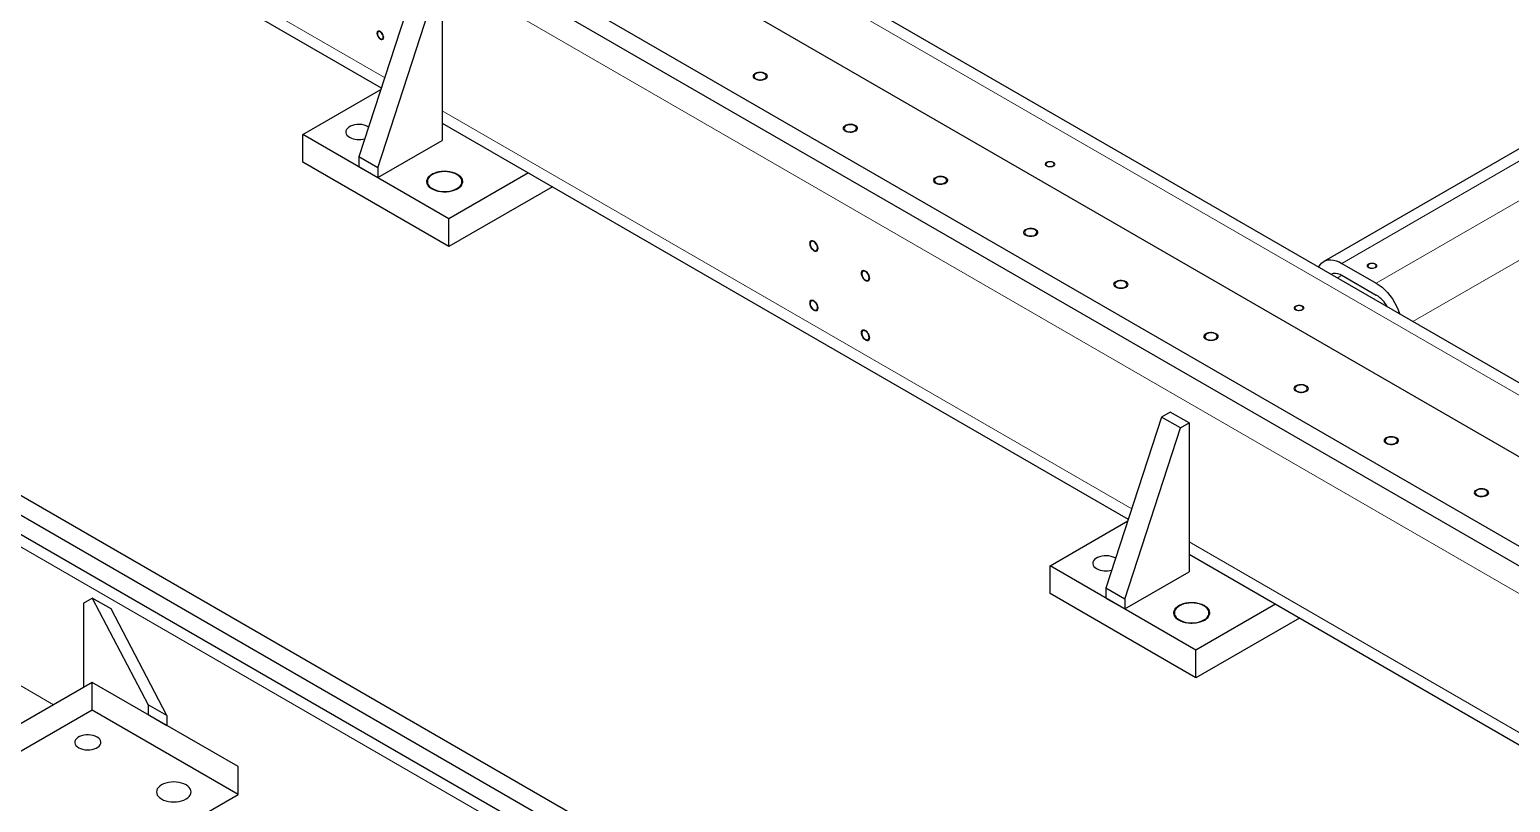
# Model space of a CAD drawing. Header units: millimetres. Extents: x 30 to 8380, y 30 to 5898.
# Drawn here: x 857 to 1466, y 4767 to 5085 of the extents above; entities that cross this region are included whole.
import ezdxf

# ---------------------------------------------------------------- set-up
doc = ezdxf.new("R2010")
doc.units = ezdxf.units.MM
doc.header["$LTSCALE"] = 10

msp = doc.modelspace()

# ---------------------------------------------------------------- linework, layer by layer
at = {"color": 8, "linetype": 'Continuous', "lineweight": 18}
for p, q in [((440.5752321, 5528.6766157), (2059.849761, 4593.8893277)), ((380.4711557, 5481.7311588), (1999.7456846, 4546.9438707)), ((718.8217505, 5229.2476612), (1002.7674217, 5065.3293143)), ((1396.9371536, 4988.8267518), (1630.2823914, 5123.5340902)), ((1411.0792893, 4980.6626707), (1644.4245271, 5115.3700091)), ((1426.0805084, 4964.8284563), (1655.0311288, 5096.9988361)), ((1026.4132003, 5051.6788969), (1310.3588716, 4887.76055)), ((548.2500067, 5047.9903022), (2167.5245356, 4113.2030142)), ((1394.96781, 4982.7894347), (1396.938188, 4983.9269098)), ((628.8635128, 4944.2952588), (866.4497822, 4807.139625)), ((1334.0046501, 4874.1101326), (1617.9503214, 4710.1917856))]:
    msp.add_line(p, q, dxfattribs=at)
at = {"color": 7, "linetype": 'Continuous', "lineweight": 25}
for p, q in [((2067.3491515, 4594.6319484), (448.0746226, 5529.4192365)), ((2030.858383, 4585.3183695), (418.6549219, 5516.023617)), ((386.8351167, 5497.6544345), (1999.0385778, 4566.949187)), ((386.8351167, 5489.4890263), (1999.0385778, 4558.7837789)), ((718.8217505, 5224.173744), (1001.3741611, 5061.0597093)), ((1622.7830009, 5124.276711), (1389.4377631, 4989.5693725)), ((1015.0994918, 5103.1205699), (992.1185214, 5032.6960813)), ((999.896696, 5028.2058367), (1022.8776664, 5098.6303253)), ((1026.4132003, 5100.6713456), (1026.4132003, 5039.4307847)), ((556.0281813, 5064.729986), (2168.2316424, 4134.0247385)), ((2164.4173244, 4120.0706863), (545.1427955, 5054.8579743)), ((556.0281813, 5056.5645779), (2168.2316424, 4125.8593304)), ((969.137551, 5041.880009), (1001.1450258, 5060.3575309)), ((1026.4132003, 5046.6049796), (1308.965611, 4883.4909449)), ((1029.2416274, 5007.1826643), (969.137551, 5041.880009)), ((969.137551, 5030.4484377), (969.137551, 5041.880009)), ((999.896696, 5024.1231326), (1026.4132003, 5039.4307847)), ((1029.2416274, 4995.7510929), (969.137551, 5030.4484377)), ((999.896696, 5028.2058367), (992.1185214, 5032.6960813)), ((992.1185214, 5032.6960813), (992.1185214, 5028.6133772)), ((992.1185214, 5028.6133772), (999.896696, 5024.1231326)), ((999.896696, 5028.2058367), (999.896696, 5024.1231326)), ((1061.9718401, 5026.0774139), (1029.2416274, 5007.1826643)), ((1071.8729441, 5020.3616282), (1029.2416274, 4995.7510929)), ((1029.2416274, 4995.7510929), (1029.2416274, 5007.1826643)), ((1396.9371536, 4988.8267518), (1411.0792893, 4980.6626707)), ((1396.9371536, 4983.9275069), (1411.0792893, 4975.7634258)), ((1326.2264755, 4927.5928259), (1322.6909416, 4925.5518056)), ((1334.0046501, 4923.1025813), (1326.2264755, 4927.5928259)), ((1322.6909416, 4925.5518056), (1299.7099712, 4855.127317)), ((1307.4881458, 4850.6370723), (1330.4691162, 4921.061561)), ((1330.4691162, 4921.061561), (1322.6909416, 4925.5518056)), ((1330.4691162, 4921.061561), (1334.0046501, 4923.1025813)), ((1334.0046501, 4923.1025813), (1334.0046501, 4861.8620204)), ((1276.7290008, 4864.3112447), (1308.7364756, 4882.7887666)), ((1334.0046501, 4869.0362153), (1616.5570608, 4705.9221806)), ((1336.8330772, 4829.6139), (1276.7290008, 4864.3112447)), ((1276.7290008, 4852.8796733), (1276.7290008, 4864.3112447)), ((1307.4881458, 4846.5543683), (1334.0046501, 4861.8620204)), ((1307.4881458, 4850.6370723), (1299.7099712, 4855.127317)), ((1299.7099712, 4855.127317), (1299.7099712, 4851.0446129)), ((878.8224269, 4848.9894979), (882.3579608, 4851.0305182)), ((878.8224269, 4848.9894979), (878.8224269, 4814.2822007)), ((882.3579608, 4851.0305182), (905.3389312, 4807.1392932)), ((890.1361354, 4846.5402736), (882.3579608, 4851.0305182)), ((1336.8330772, 4818.1823286), (1276.7290008, 4852.8796733)), ((1299.7099712, 4851.0446129), (1307.4881458, 4846.5543683)), ((1307.4881458, 4850.6370723), (1307.4881458, 4846.5543683)), ((1369.5632899, 4848.5086495), (1336.8330772, 4829.6139)), ((913.1171058, 4802.6490486), (890.1361354, 4846.5402736)), ((1379.4643939, 4842.7928638), (1336.8330772, 4818.1823286)), ((1336.8330772, 4818.1823286), (1336.8330772, 4829.6139)), ((882.3579608, 4816.323221), (454.5583582, 4569.3597671)), ((882.3579608, 4804.8916496), (882.3579608, 4816.323221)), ((942.4620372, 4781.6258762), (882.3579608, 4816.323221)), ((882.3579608, 4804.8916496), (454.5583582, 4557.9281958)), ((942.4620372, 4770.1943048), (882.3579608, 4804.8916496)), ((905.3389312, 4807.1392932), (905.3389312, 4803.0565891)), ((913.1171058, 4802.6490486), (905.3389312, 4807.1392932)), ((905.3389312, 4803.0565891), (913.1171058, 4798.5663445)), ((913.1171058, 4802.6490486), (913.1171058, 4798.5663445)), ((942.4620372, 4770.1943048), (942.4620372, 4781.6258762)), ((514.6624346, 4523.230851), (942.4620372, 4770.1943048))]:
    msp.add_line(p, q, dxfattribs=at)
at = {"color": 7, "linetype": 'Continuous', "lineweight": 25, "flags": 128}
for points in [[(1002.1594377, 5082.0111122), (1002.0943056, 5082.4994338), (1001.9059674, 5083.0100381), (1001.6148324, 5083.4875932), (1001.2524497, 5083.8803485), (1000.8580891, 5084.1457431), (1000.4744855, 5084.2550171), (1000.1432085, 5084.1963292), (999.900157, 5083.976039), (999.7716695, 5083.6180184), (999.7716695, 5083.1610646), (999.900157, 5082.6546954), (1000.1432085, 5082.153784), (1000.4744855, 5081.7126117), (1000.8580891, 5081.3789866), (1001.2524497, 5081.1890619), (1001.6148324, 5081.1634191), (1001.9059674, 5081.304837), (1002.0943056, 5081.5979906), (1002.1594377, 5082.0111122)], [(1155.6016092, 5064.835674), (1156.1549505, 5064.5934372), (1156.8009822, 5064.4463663), (1157.4917913, 5064.4053689), (1158.1761436, 5064.4734855), (1158.8032838, 5064.6456643), (1159.3266997, 5064.9091355), (1159.7075721, 5065.2443588), (1159.9176533, 5065.626472), (1159.9413626, 5066.0271357), (1159.7769415, 5066.4166344), (1159.4365845, 5066.7660808), (1158.9455343, 5067.0495581), (1158.3402098, 5067.246042), (1157.6655051, 5067.3409603), (1156.97146, 5067.3272732), (1156.3095487, 5067.2059959), (1155.7288621, 5066.986123), (1155.2724671, 5066.6839614), (1154.9742124, 5066.3219211), (1154.8562181, 5065.9268529), (1154.9272354, 5065.5280573), (1155.1819973, 5065.1551111), (1155.6016092, 5064.835674)], [(996.1237053, 5044.9698462), (995.9192204, 5045.094616), (995.1561296, 5045.4604215), (994.2895968, 5045.7390527), (993.3491306, 5045.921021), (992.3667575, 5046.0001297), (991.375931, 5045.9736849), (990.4103925, 5045.8425872), (989.5030223, 5045.6113008), (988.6847198, 5045.2877021), (987.9833513, 5044.8828106), (987.4228011, 5044.4104147), (987.0221579, 5043.886601), (986.7950653, 5043.3292075), (986.7492567, 5042.7572155), (986.8862919, 5042.1901036), (987.2015044, 5041.647184), (987.68416, 5041.1469453), (988.3178225, 5040.7064224)], [(1192.7247152, 5043.4049611), (1193.2780565, 5043.1627243), (1193.9240882, 5043.0156534), (1194.6148974, 5042.9746559), (1195.2992496, 5043.0427726), (1195.9263898, 5043.2149513), (1196.4498057, 5043.4784226), (1196.8306781, 5043.8136458), (1197.0407593, 5044.1957591), (1197.0644686, 5044.5964228), (1196.9000476, 5044.9859215), (1196.5596906, 5045.3353679), (1196.0686403, 5045.6188452), (1195.4633158, 5045.8153291), (1194.7886111, 5045.9102473), (1194.094566, 5045.8965603), (1193.4326547, 5045.775283), (1192.8519681, 5045.55541), (1192.3955731, 5045.2532484), (1192.0973184, 5044.8912081), (1191.9793241, 5044.49614), (1192.0503414, 5044.0973444), (1192.3051033, 5043.7243981), (1192.7247152, 5043.4049611)], [(1275.5269193, 5028.9532105), (1275.9823666, 5028.7654862), (1276.5187234, 5028.6733048), (1277.0778669, 5028.6866553), (1277.5992054, 5028.8040912), (1278.0262438, 5029.0128863), (1278.3127057, 5029.2904146), (1278.4275486, 5029.6066015), (1278.3583276, 5029.9271832), (1278.1125437, 5030.2174198), (1277.7168314, 5030.4458596), (1277.2140724, 5030.5877477), (1276.6587484, 5030.6277081), (1276.1110373, 5030.5614107), (1275.6302921, 5030.3960398), (1275.2686091, 5030.1495158), (1275.0651822, 5029.8485535), (1275.0420558, 5029.5257668), (1275.2017362, 5029.2161346), (1275.5269193, 5028.9532105)], [(1022.4357247, 5019.5818625), (1023.2858905, 5019.1626879), (1024.2391782, 5018.8254507), (1025.2721144, 5018.5784545), (1026.3592649, 5018.4277814), (1027.4738605, 5018.3771414), (1028.588456, 5018.4277814), (1029.6756066, 5018.5784545), (1030.7085428, 5018.8254507), (1031.6618304, 5019.1626879), (1032.5119963, 5019.5818625), (1033.2381066, 5020.0726528), (1033.822282, 5020.622974), (1034.2501381, 5021.2192754), (1034.5111399, 5021.8468741), (1034.5988605, 5022.4903164), (1034.5111399, 5023.1337587), (1034.2501381, 5023.7613573), (1033.822282, 5024.3576587), (1033.2381066, 5024.90798), (1032.5119963, 5025.3987703), (1031.6618304, 5025.8179448), (1030.7085428, 5026.1551821), (1029.6756066, 5026.4021782), (1028.588456, 5026.5528513), (1027.4738605, 5026.6034913), (1026.3592649, 5026.5528513), (1025.2721144, 5026.4021782), (1024.2391782, 5026.1551821), (1023.2858905, 5025.8179448), (1022.4357247, 5025.3987703), (1021.7096144, 5024.90798), (1021.125439, 5024.3576587), (1020.6975828, 5023.7613573), (1020.436581, 5023.1337587), (1020.3488605, 5022.4903164), (1020.436581, 5021.8468741), (1020.6975828, 5021.2192754), (1021.125439, 5020.622974), (1021.7096144, 5020.0726528), (1022.4357247, 5019.5818625)], [(1229.8478212, 5021.9742481), (1230.4011625, 5021.7320113), (1231.0471943, 5021.5849404), (1231.7380034, 5021.543943), (1232.4223556, 5021.6120596), (1233.0494958, 5021.7842384), (1233.5729117, 5022.0477097), (1233.9537841, 5022.3829329), (1234.1638653, 5022.7650462), (1234.1875746, 5023.1657098), (1234.0231536, 5023.5552086), (1233.6827966, 5023.904655), (1233.1917463, 5024.1881322), (1232.5864218, 5024.3846162), (1231.9117171, 5024.4795344), (1231.2176721, 5024.4658473), (1230.5557608, 5024.34457), (1229.9750742, 5024.1246971), (1229.5186791, 5023.8225355), (1229.2204244, 5023.4604952), (1229.1024301, 5023.065427), (1229.1734475, 5022.6666314), (1229.4282093, 5022.2936852), (1229.8478212, 5021.9742481)], [(1266.9709273, 5000.5435352), (1267.5242685, 5000.3012984), (1268.1703003, 5000.1542275), (1268.8611094, 5000.11323), (1269.5454617, 5000.1813467), (1270.1726018, 5000.3535255), (1270.6960178, 5000.6169967), (1271.0768901, 5000.95222), (1271.2869713, 5001.3343332), (1271.3106806, 5001.7349969), (1271.1462596, 5002.1244956), (1270.8059026, 5002.473942), (1270.3148523, 5002.7574193), (1269.7095278, 5002.9539032), (1269.0348231, 5003.0488215), (1268.3407781, 5003.0351344), (1267.6788668, 5002.9138571), (1267.0981802, 5002.6939842), (1266.6417851, 5002.3918226), (1266.3435304, 5002.0297823), (1266.2255361, 5001.6347141), (1266.2965535, 5001.2359185), (1266.5513153, 5000.8629723), (1266.9709273, 5000.5435352)], [(1181.0044203, 4995.0969176), (1180.9376639, 4995.6468995), (1180.7433264, 4996.2250883), (1180.4386754, 4996.7801095), (1180.0507805, 4997.262647), (1179.614108, 4997.6298253), (1179.167458, 4997.8490188), (1178.7505175, 4997.9007514), (1178.4003333, 4997.7804263), (1178.1480209, 4997.498735), (1178.0159993, 4997.0807069), (1178.0159993, 4996.5634858), (1178.1480209, 4995.9930289), (1178.4003333, 4995.4200239), (1178.7505175, 4994.8953848), (1179.167458, 4994.465728), (1179.614108, 4994.1692305), (1180.0507805, 4994.0322373), (1180.4386754, 4994.0669209), (1180.7433264, 4994.2701996), (1180.9376639, 4994.6240111), (1181.0044203, 4995.0969176)], [(1387.2834696, 4987.22551), (1387.3809357, 4987.4095835), (1387.9562873, 4988.2795719), (1388.6445785, 4989.0024144), (1389.4371536, 4989.5690206), (1390.3240456, 4989.9722653), (1391.2941013, 4990.2070773), (1392.3351216, 4990.2705039), (1393.4340152, 4990.1617473), (1394.5769627, 4989.8821752), (1395.749591, 4989.4353035), (1396.9371536, 4988.8267518)], [(1408.1094408, 4987.1122947), (1408.5648881, 4986.9245705), (1409.1012448, 4986.832389), (1409.6603884, 4986.8457396), (1410.1817269, 4986.9631754), (1410.6087652, 4987.1719706), (1410.8952272, 4987.4494989), (1411.0100701, 4987.7656858), (1410.940849, 4988.0862675), (1410.6950651, 4988.3765041), (1410.2993529, 4988.6049439), (1409.7965939, 4988.7468319), (1409.2412699, 4988.7867924), (1408.6935588, 4988.720495), (1408.2128136, 4988.555124), (1407.8511306, 4988.3086), (1407.6477037, 4988.0076377), (1407.6245773, 4987.684851), (1407.7842576, 4987.3752189), (1408.1094408, 4987.1122947)], [(1202.2176238, 4982.850796), (1202.1508674, 4983.4007778), (1201.9565298, 4983.9789666), (1201.6518788, 4984.5339878), (1201.263984, 4985.0165253), (1200.8273114, 4985.3837036), (1200.3806615, 4985.6028971), (1199.9637209, 4985.6546297), (1199.6135367, 4985.5343046), (1199.3612243, 4985.2526133), (1199.2292028, 4984.8345852), (1199.2292028, 4984.3173641), (1199.3612243, 4983.7469072), (1199.6135367, 4983.1739022), (1199.9637209, 4982.6492631), (1200.3806615, 4982.2196063), (1200.8273114, 4981.9231088), (1201.263984, 4981.7861156), (1201.6518788, 4981.8207993), (1201.9565298, 4982.0240779), (1202.1508674, 4982.3778894), (1202.2176238, 4982.850796)], [(1304.0940333, 4979.1128222), (1304.6473745, 4978.8705854), (1305.2934063, 4978.7235145), (1305.9842154, 4978.6825171), (1306.6685677, 4978.7506337), (1307.2957078, 4978.9228125), (1307.8191238, 4979.1862838), (1308.1999961, 4979.521507), (1308.4100773, 4979.9036203), (1308.4337866, 4980.304284), (1308.2693656, 4980.6937827), (1307.9290086, 4981.0432291), (1307.4379584, 4981.3267064), (1306.8326338, 4981.5231903), (1306.1579291, 4981.6181085), (1305.4638841, 4981.6044214), (1304.8019728, 4981.4831441), (1304.2212862, 4981.2632712), (1303.7648911, 4980.9611096), (1303.4666364, 4980.5990693), (1303.3486422, 4980.2040012), (1303.4196595, 4979.8052056), (1303.6744214, 4979.4322593), (1304.0940333, 4979.1128222)], [(1392.3335013, 4984.3101887), (1392.7696454, 4984.5383942), (1393.4965365, 4984.7471262), (1394.2934687, 4984.7895713), (1395.1442186, 4984.6648655), (1396.0314676, 4984.3755475), (1396.9371536, 4983.9275069)], [(1411.0792893, 4980.6626707), (1412.2668519, 4979.9000918), (1413.4394802, 4978.9930757), (1414.5824277, 4977.9530286), (1415.6813213, 4976.7930297), (1416.7223416, 4975.5276667), (1417.6923973, 4974.1728522), (1418.5792893, 4972.7456238), (1419.3718644, 4971.2639298), (1420.0601556, 4969.7464032), (1420.6355072, 4968.212128), (1420.7329733, 4967.9155226)], [(1181.0044203, 4970.6006933), (1180.9376639, 4971.1506751), (1180.7433264, 4971.728864), (1180.4386754, 4972.2838852), (1180.0507805, 4972.7664227), (1179.614108, 4973.1336009), (1179.167458, 4973.3527944), (1178.7505175, 4973.404527), (1178.4003333, 4973.2842019), (1178.1480209, 4973.0025106), (1178.0159993, 4972.5844826), (1178.0159993, 4972.0672614), (1178.1480209, 4971.4968045), (1178.4003333, 4970.9237995), (1178.7505175, 4970.3991604), (1179.167458, 4969.9695036), (1179.614108, 4969.6730061), (1180.0507805, 4969.5360129), (1180.4386754, 4969.5706966), (1180.7433264, 4969.7739752), (1180.9376639, 4970.1277867), (1181.0044203, 4970.6006933)], [(1378.0574026, 4969.7636224), (1378.5128499, 4969.5758981), (1379.0492066, 4969.4837166), (1379.6083502, 4969.4970672), (1380.1296887, 4969.6145031), (1380.556727, 4969.8232982), (1380.843189, 4970.1008265), (1380.9580319, 4970.4170134), (1380.8888108, 4970.7375951), (1380.6430269, 4971.0278317), (1380.2473147, 4971.2562715), (1379.7445557, 4971.3981596), (1379.1892317, 4971.43812), (1378.6415206, 4971.3718226), (1378.1607754, 4971.2064517), (1377.7990924, 4970.9599277), (1377.5956655, 4970.6589654), (1377.5725391, 4970.3361787), (1377.7322194, 4970.0265465), (1378.0574026, 4969.7636224)], [(1202.2176238, 4958.3545716), (1202.1508674, 4958.9045535), (1201.9565298, 4959.4827423), (1201.6518788, 4960.0377635), (1201.263984, 4960.520301), (1200.8273114, 4960.8874792), (1200.3806615, 4961.1066728), (1199.9637209, 4961.1584053), (1199.6135367, 4961.0380803), (1199.3612243, 4960.7563889), (1199.2292028, 4960.3383609), (1199.2292028, 4959.8211397), (1199.3612243, 4959.2506829), (1199.6135367, 4958.6776779), (1199.9637209, 4958.1530387), (1200.3806615, 4957.7233819), (1200.8273114, 4957.4268844), (1201.263984, 4957.2898913), (1201.6518788, 4957.3245749), (1201.9565298, 4957.5278536), (1202.1508674, 4957.881665), (1202.2176238, 4958.3545716)], [(1341.2171393, 4957.6821093), (1341.7704805, 4957.4398725), (1342.4165123, 4957.2928016), (1343.1073214, 4957.2518042), (1343.7916737, 4957.3199208), (1344.4188138, 4957.4920996), (1344.9422298, 4957.7555709), (1345.3231021, 4958.0907941), (1345.5331833, 4958.4729073), (1345.5568926, 4958.873571), (1345.3924716, 4959.2630698), (1345.0521146, 4959.6125162), (1344.5610644, 4959.8959934), (1343.9557398, 4960.0924774), (1343.2810352, 4960.1873956), (1342.5869901, 4960.1737085), (1341.9250788, 4960.0524312), (1341.3443922, 4959.8325583), (1340.8879972, 4959.5303967), (1340.5897424, 4959.1683564), (1340.4717482, 4958.7732882), (1340.5427655, 4958.3744926), (1340.7975274, 4958.0015464), (1341.2171393, 4957.6821093)], [(1378.3402453, 4936.2513964), (1378.8935865, 4936.0091596), (1379.5396183, 4935.8620887), (1380.2304274, 4935.8210912), (1380.9147797, 4935.8892079), (1381.5419199, 4936.0613867), (1382.0653358, 4936.3248579), (1382.4462082, 4936.6600812), (1382.6562894, 4937.0421944), (1382.6799986, 4937.4428581), (1382.5155776, 4937.8323568), (1382.1752206, 4938.1818032), (1381.6841704, 4938.4652805), (1381.0788458, 4938.6617644), (1380.4041412, 4938.7566827), (1379.7100961, 4938.7429956), (1379.0481848, 4938.6217183), (1378.4674982, 4938.4018453), (1378.0111032, 4938.0996838), (1377.7128484, 4937.7376434), (1377.5948542, 4937.3425753), (1377.6658715, 4936.9437797), (1377.9206334, 4936.5708335), (1378.3402453, 4936.2513964)], [(1415.4633513, 4914.8206834), (1416.0166925, 4914.5784466), (1416.6627243, 4914.4313757), (1417.3535334, 4914.3903783), (1418.0378857, 4914.4584949), (1418.6650259, 4914.6306737), (1419.1884418, 4914.894145), (1419.5693142, 4915.2293682), (1419.7793954, 4915.6114815), (1419.8031047, 4916.0121452), (1419.6386836, 4916.4016439), (1419.2983266, 4916.7510903), (1418.8072764, 4917.0345676), (1418.2019519, 4917.2310515), (1417.5272472, 4917.3259697), (1416.8332021, 4917.3122826), (1416.1712908, 4917.1910053), (1415.5906042, 4916.9711324), (1415.1342092, 4916.6689708), (1414.8359544, 4916.3069305), (1414.7179602, 4915.9118624), (1414.7889775, 4915.5130667), (1415.0437394, 4915.1401205), (1415.4633513, 4914.8206834)], [(1452.5864573, 4893.3899705), (1453.1397986, 4893.1477337), (1453.7858303, 4893.0006628), (1454.4766394, 4892.9596654), (1455.1609917, 4893.027782), (1455.7881319, 4893.1999608), (1456.3115478, 4893.463432), (1456.6924202, 4893.7986553), (1456.9025014, 4894.1807685), (1456.9262107, 4894.5814322), (1456.7617896, 4894.9709309), (1456.4214326, 4895.3203774), (1455.9303824, 4895.6038546), (1455.3250579, 4895.8003385), (1454.6503532, 4895.8952568), (1453.9563081, 4895.8815697), (1453.2943968, 4895.7602924), (1452.7137102, 4895.5404195), (1452.2573152, 4895.2382579), (1451.9590605, 4894.8762176), (1451.8410662, 4894.4811494), (1451.9120835, 4894.0823538), (1452.1668454, 4893.7094076), (1452.5864573, 4893.3899705)], [(1303.7151551, 4867.4010819), (1303.5106702, 4867.5258517), (1302.7475795, 4867.8916572), (1301.8810466, 4868.1702884), (1300.9405804, 4868.3522567), (1299.9582073, 4868.4313654), (1298.9673808, 4868.4049206), (1298.0018423, 4868.2738229), (1297.0944722, 4868.0425365), (1296.2761696, 4867.7189377), (1295.5748011, 4867.3140463), (1295.0142509, 4866.8416503), (1294.6136077, 4866.3178367), (1294.3865152, 4865.7604432), (1294.3407065, 4865.1884512), (1294.4777417, 4864.6213393), (1294.7929542, 4864.0784197), (1295.2756098, 4863.578181), (1295.9092723, 4863.1376581)], [(1330.0271745, 4842.0130982), (1330.8773404, 4841.5939236), (1331.830628, 4841.2566863), (1332.8635642, 4841.0096902), (1333.9507147, 4840.8590171), (1335.0653103, 4840.8083771), (1336.1799058, 4840.8590171), (1337.2670564, 4841.0096902), (1338.2999926, 4841.2566863), (1339.2532802, 4841.5939236), (1340.1034461, 4842.0130982), (1340.8295564, 4842.5038885), (1341.4137318, 4843.0542097), (1341.841588, 4843.6505111), (1342.1025897, 4844.2781097), (1342.1903103, 4844.9215521), (1342.1025897, 4845.5649944), (1341.841588, 4846.192593), (1341.4137318, 4846.7888944), (1340.8295564, 4847.3392156), (1340.1034461, 4847.830006), (1339.2532802, 4848.2491805), (1338.2999926, 4848.5864178), (1337.2670564, 4848.8334139), (1336.1799058, 4848.984087), (1335.0653103, 4849.034727), (1333.9507147, 4848.984087), (1332.8635642, 4848.8334139), (1331.830628, 4848.5864178), (1330.8773404, 4848.2491805), (1330.0271745, 4847.830006), (1329.3010642, 4847.3392156), (1328.7168888, 4846.7888944), (1328.2890326, 4846.192593), (1328.0280309, 4845.5649944), (1327.9403103, 4844.9215521), (1328.0280309, 4844.2781097), (1328.2890326, 4843.6505111), (1328.7168888, 4843.0542097), (1329.3010642, 4842.5038885), (1330.0271745, 4842.0130982)], [(876.7894949, 4789.430921), (877.5525856, 4789.0651154), (878.4191185, 4788.7864843), (879.3595846, 4788.604516), (880.3419578, 4788.5254072), (881.3327843, 4788.551852), (882.2983227, 4788.6829498), (883.2056929, 4788.9142361), (884.0239954, 4789.2378349), (884.7253639, 4789.6427263), (885.2859142, 4790.1151223), (885.6865573, 4790.638936), (885.9136499, 4791.1963295), (885.9594586, 4791.7683214), (885.8224234, 4792.3354334), (885.5072109, 4792.8783529), (885.0245553, 4793.3785917), (884.3908928, 4793.8191146), (883.6278021, 4794.1849201), (882.7612693, 4794.4635513), (881.8208031, 4794.6455196), (880.8384299, 4794.7246283), (879.8476034, 4794.6981836), (878.882065, 4794.5670858), (877.9746948, 4794.3357994), (877.1563923, 4794.0122007), (876.4550238, 4793.6073092), (875.8944735, 4793.1349133), (875.4938304, 4792.6110996), (875.2667378, 4792.0537061), (875.2209291, 4791.4817141), (875.3579643, 4790.9146022), (875.6731768, 4790.3716826), (876.1558324, 4789.8714439), (876.7894949, 4789.430921)], [(910.9073971, 4768.3063611), (911.757563, 4767.8871866), (912.7108506, 4767.5499493), (913.7437868, 4767.3029531), (914.8309374, 4767.15228), (915.9455329, 4767.10164), (917.0601285, 4767.15228), (918.147279, 4767.3029531), (919.1802152, 4767.5499493), (920.1335028, 4767.8871866), (920.9836687, 4768.3063611), (921.709779, 4768.7971514), (922.2939544, 4769.3474726), (922.7218106, 4769.943774), (922.9828123, 4770.5713727), (923.0705329, 4771.214815), (922.9828123, 4771.8582573), (922.7218106, 4772.4858559), (922.2939544, 4773.0821573), (921.709779, 4773.6324786), (920.9836687, 4774.1232689), (920.1335028, 4774.5424434), (919.1802152, 4774.8796807), (918.147279, 4775.1266768), (917.0601285, 4775.2773499), (915.9455329, 4775.3279899), (914.8309374, 4775.2773499), (913.7437868, 4775.1266768), (912.7108506, 4774.8796807), (911.757563, 4774.5424434), (910.9073971, 4774.1232689), (910.1812868, 4773.6324786), (909.5971114, 4773.0821573), (909.1692552, 4772.4858559), (908.9082535, 4771.8582573), (908.8205329, 4771.214815), (908.9082535, 4770.5713727), (909.1692552, 4769.943774), (909.5971114, 4769.3474726), (910.1812868, 4768.7971514), (910.9073971, 4768.3063611)]]:
    msp.add_lwpolyline(points, dxfattribs=at)
at = {"color": 7, "linetype": 'Continuous', "lineweight": 25}
for centre, radius, start, end in [((992.1539286, 5048.2486669), 8.461747, 243.0413835952, 286.4134503661), ((1404.1219374, 4964.6554059), 13.1069771, 28.1093957157, 57.9396080785), ((1299.7453784, 4870.6799026), 8.461747, 243.0413835951, 286.4134503661)]:
    msp.add_arc(centre, radius, start, end, dxfattribs=at)
at = {"color": 7, "linetype": 'Continuous', "lineweight": 18}
for points, knots in [([(1002.3713112, 5081.888651), (1002.3087402, 5081.4435625), (1002.1258343, 5081.1105635), (1001.8391039, 5080.9192424), (1001.4740264, 5080.8865989), (1001.0630405, 5081.0155337), (1000.642664, 5081.2945902), (1000.2502494, 5081.698973), (999.9206643, 5082.192751), (999.6831938, 5082.7320499), (999.5589382, 5083.2689505), (999.5589382, 5083.7557468), (999.6831938, 5084.149185), (999.9206643, 5084.4143062), (1000.2502494, 5084.5275534), (1000.642664, 5084.4788639), (1001.0630405, 5084.2725641), (1001.4740264, 5083.9269846), (1001.8391039, 5083.4728316), (1002.1258343, 5082.9504587), (1002.3087402, 5082.406281), (1002.3715697, 5081.888651), (1002.3592964, 5082.0586012), (1002.3715697, 5081.888651)], [0, 0, 0, 0, 0.047616979, 0.0952361301, 0.1428552811, 0.1904744322, 0.2380935832, 0.2857127343, 0.3333318853, 0.3809510364, 0.4285701874, 0.4761893385, 0.5238084895, 0.5714276406, 0.6190467916, 0.6666659427, 0.7142850937, 0.7619042448, 0.8095233958, 0.8571425469, 0.9047616979, 0.952380849, 1, 1, 1, 1]), ([(1159.5255136, 5064.6519822), (1158.9318558, 5064.3859069), (1158.2417048, 5064.2134971), (1157.4989638, 5064.1455858), (1156.7503018, 5064.1864401), (1156.04276, 5064.333493), (1155.4207959, 5064.5775046), (1154.9234898, 5064.9031428), (1154.5820892, 5065.2899466), (1154.4180456, 5065.7136116), (1154.4416665, 5066.1475174), (1154.6514676, 5066.5644001), (1155.0342665, 5066.9380655), (1155.5660103, 5067.2450347), (1156.2132878, 5067.4660197), (1156.9354281, 5067.5871354), (1157.6870564, 5067.6007714), (1158.4209453, 5067.506071), (1159.0909816, 5067.3089847), (1159.6550647, 5067.021896), (1160.0777511, 5066.6628437), (1160.3324818, 5066.2543886), (1160.4032512, 5065.8221952), (1160.2856126, 5065.3934199), (1159.9869576, 5064.9950043), (1159.5260519, 5064.6519822), (1159.6908016, 5064.7620553), (1159.5260519, 5064.6519822)], [0, 0, 0, 0, 0.0399782876, 0.0799791922, 0.1199800969, 0.1599810016, 0.1999819063, 0.239982811, 0.2799837157, 0.3199846204, 0.359985525, 0.3999864297, 0.4399873344, 0.4799882391, 0.5199891438, 0.5599900485, 0.5999909531, 0.6399918578, 0.6799927625, 0.7199936672, 0.7599945719, 0.7999954766, 0.8399963813, 0.8799972859, 0.9199981906, 0.9599990953, 1, 1, 1, 1]), ([(1196.6490746, 5043.2212692), (1196.0549618, 5042.955194), (1195.3648108, 5042.7827842), (1194.6220698, 5042.7148728), (1193.8734078, 5042.7557271), (1193.165866, 5042.90278), (1192.5439019, 5043.1467917), (1192.0465958, 5043.4724299), (1191.7051952, 5043.8592337), (1191.5411516, 5044.2828987), (1191.5647725, 5044.7168045), (1191.7745736, 5045.1336872), (1192.1573725, 5045.5073525), (1192.6891164, 5045.8143217), (1193.3363938, 5046.0353068), (1194.0585341, 5046.1564224), (1194.8101625, 5046.1700585), (1195.5440513, 5046.0753581), (1196.2140877, 5045.8782717), (1196.7781707, 5045.591183), (1197.2008571, 5045.2321308), (1197.4555878, 5044.8236756), (1197.5263572, 5044.3914823), (1197.4087186, 5043.962707), (1197.1100636, 5043.5642913), (1196.6491579, 5043.2212692), (1196.8139076, 5043.3313424), (1196.6491579, 5043.2212692)], [0, 0, 0, 0, 0.0399966386, 0.0799967787, 0.1199969187, 0.1599970588, 0.1999971989, 0.2399973389, 0.279997479, 0.319997619, 0.3599977591, 0.3999978991, 0.4399980392, 0.4799981793, 0.5199983193, 0.5599984594, 0.5999985994, 0.6399987395, 0.6799988795, 0.7199990196, 0.7599991597, 0.7999992997, 0.8399994398, 0.8799995798, 0.9199997199, 0.9599998599, 1, 1, 1, 1]), ([(1278.1429291, 5028.8307493), (1277.6635381, 5028.6263795), (1277.100824, 5028.5127103), (1276.5050719, 5028.4998417), (1275.9292168, 5028.5889171), (1275.424426, 5028.7720218), (1275.0355524, 5029.0328862), (1274.7971492, 5029.3483313), (1274.7303994, 5029.6903283), (1274.8412342, 5030.0284895), (1275.1198053, 5030.3327676), (1275.5413605, 5030.5761262), (1276.0684427, 5030.7369419), (1276.6542184, 5030.8009254), (1277.2466389, 5030.7623916), (1277.793065, 5030.6247643), (1278.2449443, 5030.4002724), (1278.5621253, 5030.1088629), (1278.7164253, 5029.7764288), (1278.6941338, 5029.4325084), (1278.4972316, 5029.1076605), (1278.1432144, 5028.8307493), (1278.2719786, 5028.9192537), (1278.1432144, 5028.8307493)], [0, 0, 0, 0, 0.0476015856, 0.0952215063, 0.142841427, 0.1904613477, 0.2380812685, 0.2857011892, 0.3333211099, 0.3809410306, 0.4285609513, 0.4761808721, 0.5238007928, 0.5714207135, 0.6190406342, 0.666660555, 0.7142804757, 0.7619003964, 0.8095203171, 0.8571402378, 0.9047601586, 0.9523800793, 1, 1, 1, 1]), ([(1032.7768326, 5019.428786), (1031.9054638, 5018.9973254), (1030.9298933, 5018.6477375), (1029.8733162, 5018.3882165), (1028.760498, 5018.2248452), (1027.6175221, 5018.1614529), (1026.4711788, 5018.1995255), (1025.3483376, 5018.3381706), (1024.2753168, 5018.5741385), (1023.2772672, 5018.9018983), (1022.3775822, 5019.3137676), (1021.5973496, 5019.8000925), (1020.9548574, 5020.3494739), (1020.4651652, 5020.9490349), (1020.1397508, 5021.5847222), (1019.9862418, 5022.2416359), (1020.0082361, 5022.9043784), (1020.2052184, 5023.5574156), (1020.5725715, 5024.185441), (1021.101685, 5024.7737341), (1021.7801568, 5025.3085058), (1022.5920843, 5025.7772215), (1023.5184364, 5026.168895), (1024.5375003, 5026.4743457), (1025.62539, 5026.6864141), (1026.7566063, 5026.8001296), (1027.9046345, 5026.8128266), (1029.0425656, 5026.7242078), (1030.1437276, 5026.53635), (1031.1823102, 5026.2536567), (1032.1339699, 5025.8827539), (1032.9764006, 5025.4323352), (1033.6898564, 5024.9129581), (1034.2576145, 5024.3367963), (1034.6663672, 5023.7173546), (1034.9065336, 5023.0691522), (1034.9724844, 5022.4073823), (1034.8626739, 5021.7475563), (1034.5796758, 5021.10514), (1034.1301235, 5020.4951911), (1033.524554, 5019.9320062), (1032.7771613, 5019.428786), (1033.0360598, 5019.5921092), (1032.7771613, 5019.428786)], [0, 0, 0, 0, 0.0243850724, 0.0487754456, 0.0731658187, 0.0975561919, 0.1219465651, 0.1463369383, 0.1707273115, 0.1951176847, 0.2195080579, 0.2438984311, 0.2682888043, 0.2926791775, 0.3170695507, 0.3414599238, 0.365850297, 0.3902406702, 0.4146310434, 0.4390214166, 0.4634117898, 0.487802163, 0.5121925362, 0.5365829094, 0.5609732826, 0.5853636558, 0.6097540289, 0.6341444021, 0.6585347753, 0.6829251485, 0.7073155217, 0.7317058949, 0.7560962681, 0.7804866413, 0.8048770145, 0.8292673877, 0.8536577609, 0.878048134, 0.9024385072, 0.9268288804, 0.9512192536, 0.9756096268, 1, 1, 1, 1]), ([(1233.7720394, 5021.7905563), (1233.1780678, 5021.5244811), (1232.4879169, 5021.3520712), (1231.7451758, 5021.2841599), (1230.9965138, 5021.3250142), (1230.288972, 5021.4720671), (1229.6670079, 5021.7160787), (1229.1697018, 5022.041717), (1228.8283012, 5022.4285207), (1228.6642576, 5022.8521857), (1228.6878785, 5023.2860915), (1228.8976797, 5023.7029742), (1229.2804785, 5024.0766396), (1229.8122224, 5024.3836088), (1230.4594999, 5024.6045939), (1231.1816401, 5024.7257095), (1231.9332685, 5024.7393455), (1232.6671573, 5024.6446452), (1233.3371937, 5024.4475588), (1233.9012767, 5024.1604701), (1234.3239631, 5023.8014179), (1234.5786938, 5023.3929627), (1234.6494632, 5022.9607693), (1234.5318246, 5022.531994), (1234.2331696, 5022.1335784), (1233.7722639, 5021.7905563), (1233.9370136, 5021.9006294), (1233.7722639, 5021.7905563)], [0, 0, 0, 0, 0.0399909438, 0.0799913211, 0.1199916985, 0.1599920758, 0.1999924532, 0.2399928305, 0.2799932079, 0.3199935852, 0.3599939625, 0.3999943399, 0.4399947172, 0.4799950946, 0.5199954719, 0.5599958492, 0.5999962266, 0.6399966039, 0.6799969813, 0.7199973586, 0.759997736, 0.7999981133, 0.8399984906, 0.879998868, 0.9199992453, 0.9599996227, 1, 1, 1, 1]), ([(1270.8950043, 5000.3598434), (1270.3011738, 5000.0937681), (1269.6110229, 4999.9213583), (1268.8682818, 4999.853447), (1268.1196198, 4999.8943013), (1267.412078, 5000.0413542), (1266.790114, 5000.2853658), (1266.2928078, 5000.611004), (1265.9514072, 5000.9978078), (1265.7873637, 5001.4214728), (1265.8109845, 5001.8553786), (1266.0207857, 5002.2722613), (1266.4035845, 5002.6459267), (1266.9353284, 5002.9528959), (1267.5826059, 5003.1738809), (1268.3047462, 5003.2949965), (1269.0563745, 5003.3086326), (1269.7902633, 5003.2139322), (1270.4602997, 5003.0168459), (1271.0243828, 5002.7297572), (1271.4470691, 5002.3707049), (1271.7017998, 5001.9622498), (1271.7725692, 5001.5300564), (1271.6549306, 5001.1012811), (1271.3562756, 5000.7028655), (1270.8953699, 5000.3598434), (1271.0601196, 5000.4699165), (1270.8953699, 5000.3598434)], [0, 0, 0, 0, 0.0399852494, 0.079985864, 0.1199864786, 0.1599870932, 0.1999877078, 0.2399883225, 0.2799889371, 0.3199895517, 0.3599901663, 0.3999907809, 0.4399913955, 0.4799920101, 0.5199926247, 0.5599932393, 0.5999938539, 0.6399944685, 0.6799950831, 0.7199956977, 0.7599963124, 0.799996927, 0.8399975416, 0.8799981562, 0.9199987708, 0.9599993854, 1, 1, 1, 1]), ([(1181.2692881, 4994.9438411), (1181.2040318, 4994.4309342), (1181.0122328, 4994.0317538), (1180.7084133, 4993.7759054), (1180.3151062, 4993.6823639), (1179.8614812, 4993.758067), (1179.3811817, 4993.9974002), (1178.9098293, 4994.382613), (1178.482382, 4994.8851362), (1178.1305416, 4995.4676998), (1177.8804026, 4996.0870978), (1177.7505165, 4996.6973922), (1177.7505165, 4997.2533204), (1177.8804026, 4997.7136516), (1178.1305416, 4998.0442451), (1178.482382, 4998.2205825), (1178.9098293, 4998.2295855), (1179.3811817, 4998.0705865), (1179.8614812, 4997.7553776), (1180.3151062, 4997.3073365), (1180.7084133, 4996.7596923), (1181.0122328, 4996.1530613), (1181.2040318, 4995.5324346), (1181.2695854, 4994.9438411), (1181.2568117, 4995.1370963), (1181.2695854, 4994.9438411)], [0, 0, 0, 0, 0.0434765162, 0.0869548564, 0.1304331965, 0.1739115367, 0.2173898769, 0.2608682171, 0.3043465572, 0.3478248974, 0.3913032376, 0.4347815777, 0.4782599179, 0.5217382581, 0.5652165983, 0.6086949384, 0.6521732786, 0.6956516188, 0.739129959, 0.7826082991, 0.8260866393, 0.8695649795, 0.9130433197, 0.9565216598, 1, 1, 1, 1]), ([(1410.7251167, 4986.9898335), (1410.2460596, 4986.7854637), (1409.6833455, 4986.6717945), (1409.0875934, 4986.6589259), (1408.5117383, 4986.7480014), (1408.0069475, 4986.9311061), (1407.6180739, 4987.1919705), (1407.3796707, 4987.5074155), (1407.3129209, 4987.8494126), (1407.4237556, 4988.1875737), (1407.7023267, 4988.4918518), (1408.1238819, 4988.7352105), (1408.6509642, 4988.8960261), (1409.2367399, 4988.9600097), (1409.8291604, 4988.9214759), (1410.3755865, 4988.7838486), (1410.8274658, 4988.5593566), (1411.1446468, 4988.2679471), (1411.2989467, 4987.9355131), (1411.2766553, 4987.5915927), (1411.0797531, 4987.2667448), (1410.7257359, 4986.9898335), (1410.8545001, 4987.078338), (1410.7257359, 4986.9898335)], [0, 0, 0, 0, 0.0475811591, 0.0952021011, 0.1428230432, 0.1904439852, 0.2380649273, 0.2856858693, 0.3333068114, 0.3809277534, 0.4285486955, 0.4761696375, 0.5237905795, 0.5714115216, 0.6190324636, 0.6666534057, 0.7142743477, 0.7618952898, 0.8095162318, 0.8571371739, 0.9047581159, 0.952379058, 1, 1, 1, 1]), ([(1202.4825811, 4982.6977194), (1202.4172352, 4982.1848125), (1202.2254362, 4981.7856322), (1201.9216167, 4981.5297837), (1201.5283096, 4981.4362422), (1201.0746847, 4981.5119454), (1200.5943852, 4981.7512785), (1200.1230327, 4982.1364914), (1199.6955854, 4982.6390145), (1199.3437451, 4983.2215782), (1199.093606, 4983.8409761), (1198.96372, 4984.4512706), (1198.96372, 4985.0071987), (1199.093606, 4985.4675299), (1199.3437451, 4985.7981235), (1199.6955854, 4985.9744608), (1200.1230327, 4985.9834639), (1200.5943852, 4985.8244648), (1201.0746847, 4985.5092559), (1201.5283096, 4985.0612148), (1201.9216167, 4984.5135706), (1202.2254362, 4983.9069397), (1202.4172352, 4983.2863129), (1202.4827888, 4982.6977194), (1202.4700151, 4982.8909746), (1202.4827888, 4982.6977194)], [0, 0, 0, 0, 0.0434770414, 0.0869553577, 0.130433674, 0.1739119903, 0.2173903066, 0.2608686229, 0.3043469392, 0.3478252555, 0.3913035718, 0.4347818881, 0.4782602044, 0.5217385207, 0.565216837, 0.6086951533, 0.6521734696, 0.6956517859, 0.7391301022, 0.7826084185, 0.8260867348, 0.8695650511, 0.9130433674, 0.9565216837, 1, 1, 1, 1]), ([(1308.0179691, 4978.9291304), (1307.4242798, 4978.6630552), (1306.7341289, 4978.4906454), (1305.9913878, 4978.422734), (1305.2427258, 4978.4635883), (1304.5351841, 4978.6106412), (1303.91322, 4978.8546529), (1303.4159138, 4979.1802911), (1303.0745133, 4979.5670949), (1302.9104697, 4979.9907599), (1302.9340905, 4980.4246657), (1303.1438917, 4980.8415484), (1303.5266905, 4981.2152137), (1304.0584344, 4981.5221829), (1304.7057119, 4981.743168), (1305.4278522, 4981.8642836), (1306.1794805, 4981.8779197), (1306.9133693, 4981.7832193), (1307.5834057, 4981.5861329), (1308.1474888, 4981.2990442), (1308.5701751, 4980.939992), (1308.8249058, 4980.5315368), (1308.8956752, 4980.0993435), (1308.7780366, 4979.6705682), (1308.4793816, 4979.2721525), (1308.0184759, 4978.9291304), (1308.1832256, 4979.0392036), (1308.0184759, 4978.9291304)], [0, 0, 0, 0, 0.0399795555, 0.0799804073, 0.1199812592, 0.159982111, 0.1999829629, 0.2399838148, 0.2799846666, 0.3199855185, 0.3599863703, 0.3999872222, 0.439988074, 0.4799889259, 0.5199897777, 0.5599906296, 0.5999914814, 0.6399923333, 0.6799931852, 0.719994037, 0.7599948889, 0.7999957407, 0.8399965926, 0.8799974444, 0.9199982963, 0.9599991481, 1, 1, 1, 1]), ([(1181.2692881, 4970.4476168), (1181.2040318, 4969.9347099), (1181.0122328, 4969.5355295), (1180.7084133, 4969.279681), (1180.3151062, 4969.1861396), (1179.8614812, 4969.2618427), (1179.3811817, 4969.5011758), (1178.9098293, 4969.8863887), (1178.482382, 4970.3889119), (1178.1305416, 4970.9714755), (1177.8804026, 4971.5908735), (1177.7505165, 4972.2011679), (1177.7505165, 4972.757096), (1177.8804026, 4973.2174272), (1178.1305416, 4973.5480208), (1178.482382, 4973.7243582), (1178.9098293, 4973.7333612), (1179.3811817, 4973.5743621), (1179.8614812, 4973.2591533), (1180.3151062, 4972.8111121), (1180.7084133, 4972.263468), (1181.0122328, 4971.656837), (1181.2040318, 4971.0362102), (1181.2695854, 4970.4476168), (1181.2568117, 4970.6408719), (1181.2695854, 4970.4476168)], [0, 0, 0, 0, 0.0434765162, 0.0869548564, 0.1304331965, 0.1739115367, 0.2173898769, 0.2608682171, 0.3043465572, 0.3478248974, 0.3913032376, 0.4347815777, 0.4782599179, 0.5217382581, 0.5652165983, 0.6086949384, 0.6521732786, 0.6956516188, 0.739129959, 0.7826082991, 0.8260866393, 0.8695649795, 0.9130433197, 0.9565216598, 1, 1, 1, 1]), ([(1380.6736469, 4969.6411611), (1380.1940214, 4969.4367914), (1379.6313073, 4969.3231222), (1379.0355552, 4969.3102536), (1378.4597001, 4969.399329), (1377.9549093, 4969.5824337), (1377.5660357, 4969.8432981), (1377.3276325, 4970.1587431), (1377.2608827, 4970.5007402), (1377.3717174, 4970.8389013), (1377.6502885, 4971.1431795), (1378.0718437, 4971.3865381), (1378.598926, 4971.5473538), (1379.1847017, 4971.6113373), (1379.7771222, 4971.5728035), (1380.3235483, 4971.4351762), (1380.7754276, 4971.2106843), (1381.0926086, 4970.9192748), (1381.2469085, 4970.5868407), (1381.2246171, 4970.2429203), (1381.0277149, 4969.9180724), (1380.6736977, 4969.6411611), (1380.8024619, 4969.7296656), (1380.6736977, 4969.6411611)], [0, 0, 0, 0, 0.0476159419, 0.0952351448, 0.1428543477, 0.1904735506, 0.2380927535, 0.2857119564, 0.3333311593, 0.3809503622, 0.4285695651, 0.476188768, 0.523807971, 0.5714271739, 0.6190463768, 0.6666655797, 0.7142847826, 0.7619039855, 0.8095231884, 0.8571423913, 0.9047615942, 0.9523807971, 1, 1, 1, 1]), ([(1202.4825811, 4958.2014951), (1202.4172352, 4957.6885882), (1202.2254362, 4957.2894078), (1201.9216167, 4957.0335593), (1201.5283096, 4956.9400179), (1201.0746847, 4957.015721), (1200.5943852, 4957.2550541), (1200.1230327, 4957.640267), (1199.6955854, 4958.1427902), (1199.3437451, 4958.7253538), (1199.093606, 4959.3447518), (1198.96372, 4959.9550462), (1198.96372, 4960.5109743), (1199.093606, 4960.9713055), (1199.3437451, 4961.3018991), (1199.6955854, 4961.4782365), (1200.1230327, 4961.4872395), (1200.5943852, 4961.3282405), (1201.0746847, 4961.0130316), (1201.5283096, 4960.5649905), (1201.9216167, 4960.0173463), (1202.2254362, 4959.4107153), (1202.4172352, 4958.7900885), (1202.4827888, 4958.2014951), (1202.4700151, 4958.3947502), (1202.4827888, 4958.2014951)], [0, 0, 0, 0, 0.0434770414, 0.0869553577, 0.130433674, 0.1739119903, 0.2173903066, 0.2608686229, 0.3043469392, 0.3478252555, 0.3913035718, 0.4347818881, 0.4782602044, 0.5217385207, 0.565216837, 0.6086951533, 0.6521734696, 0.6956517859, 0.7391301022, 0.7826084185, 0.8260867348, 0.8695650511, 0.9130433674, 0.9565216837, 1, 1, 1, 1]), ([(1345.140934, 4957.4984175), (1344.5473858, 4957.2323423), (1343.8572349, 4957.0599324), (1343.1144938, 4956.9920211), (1342.3658318, 4957.0328754), (1341.6582901, 4957.1799283), (1341.036326, 4957.4239399), (1340.5390198, 4957.7495782), (1340.1976193, 4958.1363819), (1340.0335757, 4958.5600469), (1340.0571965, 4958.9939527), (1340.2669977, 4959.4108354), (1340.6497965, 4959.7845008), (1341.1815404, 4960.09147), (1341.8288179, 4960.3124551), (1342.5509582, 4960.4335707), (1343.3025865, 4960.4472067), (1344.0364753, 4960.3525064), (1344.7065117, 4960.15542), (1345.2705948, 4959.8683313), (1345.6932811, 4959.5092791), (1345.9480119, 4959.1008239), (1346.0187813, 4958.6686305), (1345.9011426, 4958.2398552), (1345.6024877, 4957.8414396), (1345.1415819, 4957.4984175), (1345.3063317, 4957.6084906), (1345.1415819, 4957.4984175)], [0, 0, 0, 0, 0.039973862, 0.0799749511, 0.1199760401, 0.1599771292, 0.1999782183, 0.2399793074, 0.2799803965, 0.3199814856, 0.3599825747, 0.3999836637, 0.4399847528, 0.4799858419, 0.519986931, 0.5599880201, 0.5999891092, 0.6399901982, 0.6799912873, 0.7199923764, 0.7599934655, 0.7999945546, 0.8399956437, 0.8799967327, 0.9199978218, 0.9599989109, 1, 1, 1, 1]), ([(1382.2638988, 4936.0677045), (1381.6704918, 4935.8016293), (1380.9803409, 4935.6292195), (1380.2375999, 4935.5613081), (1379.4889379, 4935.6021625), (1378.7813961, 4935.7492154), (1378.159432, 4935.993227), (1377.6621259, 4936.3188652), (1377.3207253, 4936.705669), (1377.1566817, 4937.129334), (1377.1803026, 4937.5632398), (1377.3901037, 4937.9801225), (1377.7729025, 4938.3537878), (1378.3046464, 4938.6607571), (1378.9519239, 4938.8817421), (1379.6740642, 4939.0028577), (1380.4256925, 4939.0164938), (1381.1595813, 4938.9217934), (1381.8296177, 4938.7247071), (1382.3937008, 4938.4376184), (1382.8163872, 4938.0785661), (1383.0711179, 4937.670111), (1383.1418873, 4937.2379176), (1383.0242486, 4936.8091423), (1382.7255937, 4936.4107267), (1382.2646879, 4936.0677045), (1382.4294377, 4936.1777777), (1382.2646879, 4936.0677045)], [0, 0, 0, 0, 0.0399681689, 0.0799694952, 0.1199708215, 0.1599721478, 0.1999734741, 0.2399748004, 0.2799761267, 0.319977453, 0.3599787793, 0.3999801056, 0.4399814319, 0.4799827582, 0.5199840845, 0.5599854108, 0.599986737, 0.6399880633, 0.6799893896, 0.7199907159, 0.7599920422, 0.7999933685, 0.8399946948, 0.8799960211, 0.9199973474, 0.9599986737, 1, 1, 1, 1]), ([(1419.3868637, 4914.6369916), (1418.7935978, 4914.3709164), (1418.1034469, 4914.1985065), (1417.3607059, 4914.1305952), (1416.6120439, 4914.1714495), (1415.9045021, 4914.3185024), (1415.282538, 4914.5625141), (1414.7852319, 4914.8881523), (1414.4438313, 4915.2749561), (1414.2797877, 4915.6986211), (1414.3034086, 4916.1325269), (1414.5132097, 4916.5494096), (1414.8960086, 4916.9230749), (1415.4277524, 4917.2300441), (1416.0750299, 4917.4510292), (1416.7971702, 4917.5721448), (1417.5487985, 4917.5857808), (1418.2826874, 4917.4910805), (1418.9527237, 4917.2939941), (1419.5168068, 4917.0069054), (1419.9394932, 4916.6478532), (1420.1942239, 4916.239398), (1420.2649933, 4915.8072046), (1420.1473547, 4915.3784294), (1419.8486997, 4914.9800137), (1419.3877939, 4914.6369916), (1419.5525437, 4914.7470648), (1419.3877939, 4914.6369916)], [0, 0, 0, 0, 0.0399624763, 0.0799640398, 0.1199656033, 0.1599671668, 0.1999687302, 0.2399702937, 0.2799718572, 0.3199734207, 0.3599749842, 0.3999765477, 0.4399781112, 0.4799796747, 0.5199812381, 0.5599828016, 0.5999843651, 0.6399859286, 0.6799874921, 0.7199890556, 0.7599906191, 0.7999921826, 0.839993746, 0.8799953095, 0.919996873, 0.9599984365, 1, 1, 1, 1]), ([(1456.5098286, 4893.2062787), (1455.9167039, 4892.9402035), (1455.2265529, 4892.7677936), (1454.4838119, 4892.6998823), (1453.7351499, 4892.7407366), (1453.0276081, 4892.8877895), (1452.405644, 4893.1318011), (1451.9083379, 4893.4574394), (1451.5669373, 4893.8442431), (1451.4028937, 4894.2679081), (1451.4265146, 4894.7018139), (1451.6363157, 4895.1186966), (1452.0191146, 4895.492362), (1452.5508584, 4895.7993312), (1453.1981359, 4896.0203162), (1453.9202762, 4896.1414319), (1454.6719045, 4896.1550679), (1455.4057934, 4896.0603676), (1456.0758297, 4895.8632812), (1456.6399128, 4895.5761925), (1457.0625992, 4895.2171403), (1457.3173299, 4894.8086851), (1457.3880993, 4894.3764917), (1457.2704607, 4893.9477164), (1456.9718057, 4893.5493008), (1456.5109, 4893.2062787), (1456.6756497, 4893.3163518), (1456.5109, 4893.2062787)], [0, 0, 0, 0, 0.0399567841, 0.0799585848, 0.1199603854, 0.1599621861, 0.1999639868, 0.2399657874, 0.2799675881, 0.3199693888, 0.3599711894, 0.3999729901, 0.4399747907, 0.4799765914, 0.5199783921, 0.5599801927, 0.5999819934, 0.639983794, 0.6799855947, 0.7199873954, 0.759989196, 0.7999909967, 0.8399927974, 0.879994598, 0.9199963987, 0.9599981993, 1, 1, 1, 1]), ([(1340.367794, 4841.8600216), (1339.4969136, 4841.4285611), (1338.5213431, 4841.0789732), (1337.4647661, 4840.8194522), (1336.3519478, 4840.6560809), (1335.2089719, 4840.5926886), (1334.0626287, 4840.6307612), (1332.9397874, 4840.7694063), (1331.8667667, 4841.0053742), (1330.868717, 4841.333134), (1329.969032, 4841.7450033), (1329.1887994, 4842.2313281), (1328.5463073, 4842.7807096), (1328.056615, 4843.3802706), (1327.7312006, 4844.0159579), (1327.5776916, 4844.6728715), (1327.599686, 4845.3356141), (1327.7966682, 4845.9886513), (1328.1640213, 4846.6166767), (1328.6931348, 4847.2049698), (1329.3716066, 4847.7397415), (1330.1835341, 4848.2084572), (1331.1098862, 4848.6001307), (1332.1289501, 4848.9055814), (1333.2168398, 4849.1176498), (1334.3480561, 4849.2313652), (1335.4960843, 4849.2440623), (1336.6340154, 4849.1554434), (1337.7351774, 4848.9675857), (1338.77376, 4848.6848924), (1339.7254197, 4848.3139896), (1340.5678504, 4847.8635709), (1341.2813062, 4847.3441938), (1341.8490643, 4846.768032), (1342.257817, 4846.1485903), (1342.4979834, 4845.5003878), (1342.5639342, 4844.838618), (1342.4541237, 4844.178792), (1342.1711256, 4843.5363757), (1341.7215733, 4842.9264268), (1341.1160038, 4842.3632419), (1340.3686111, 4841.8600216), (1340.6275097, 4842.0233449), (1340.3686111, 4841.8600216)], [0, 0, 0, 0, 0.0243773913, 0.0487679565, 0.0731585217, 0.097549087, 0.1219396522, 0.1463302174, 0.1707207826, 0.1951113478, 0.2195019131, 0.2438924783, 0.2682830435, 0.2926736087, 0.3170641739, 0.3414547391, 0.3658453044, 0.3902358696, 0.4146264348, 0.439017, 0.4634075652, 0.4877981304, 0.5121886957, 0.5365792609, 0.5609698261, 0.5853603913, 0.6097509565, 0.6341415217, 0.658532087, 0.6829226522, 0.7073132174, 0.7317037826, 0.7560943478, 0.780484913, 0.8048754783, 0.8292660435, 0.8536566087, 0.8780471739, 0.9024377391, 0.9268283043, 0.9512188696, 0.9756094348, 1, 1, 1, 1])]:
    msp.add_open_spline(points, degree=3, knots=knots, dxfattribs=at)

doc.saveas('drawing.dxf')
